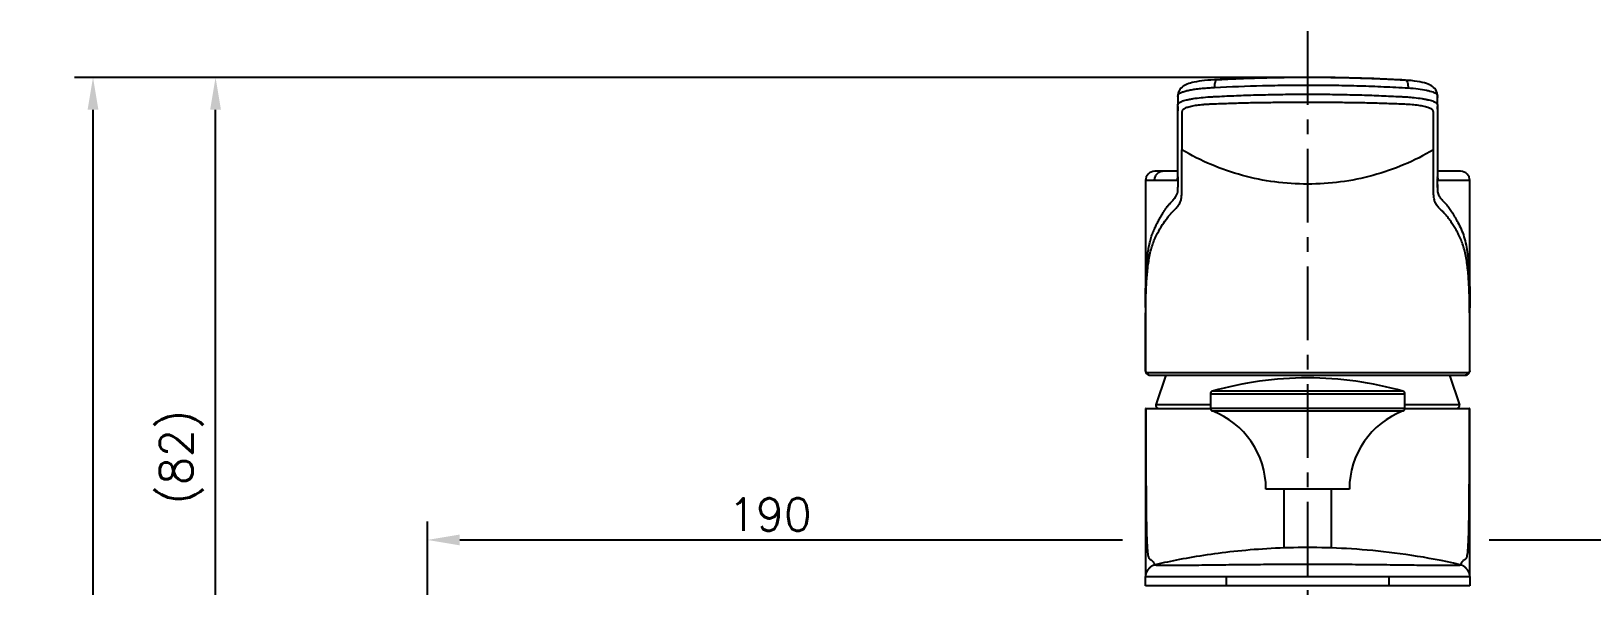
# Model space of a CAD drawing. Header units: millimetres. Extents: x 13335 to 13929, y 3069 to 3489.
# Drawn here: x 13632.7 to 13801.1, y 3196.9 to 3256.8 of the extents above; entities that cross this region are included whole.
import ezdxf

# ---------------------------------------------------------------- set-up
doc = ezdxf.new("R2010")
doc.units = ezdxf.units.MM
doc.header["$LTSCALE"] = 0.25
doc.linetypes.add('CENTER', pattern=[50.8, 31.75, -6.35, 6.35, -6.35])
doc.layers.get('0').update_dxf_attribs({"color": 2})
for name, color, linetype in [('03___PRT_ALL_CURVES', 7, 'Continuous'), ('06_ALL_SURFS', 7, 'Continuous'), ('07_ALL_FEATURES', 7, 'Continuous'), ('CENTER', 1, 'CENTER'), ('DWG', 7, 'Continuous'), ('Make2D 표시선', 7, 'Continuous')]:
    doc.layers.add(name, color=color, linetype=linetype)
doc.styles.add('GHS', font='romans.shx', dxfattribs={"height": 3.5, "bigfont": 'ghs.shx'})
doc.dimstyles.new('HONG', dxfattribs={"dimscale": 0, "dimtxt": 3.5, "dimasz": 3.5, "dimexe": 2, "dimexo": 1, "dimgap": 1, "dimtad": 1, "dimdec": 4, "dimdsep": 46, "dimtxsty": 'GHS', "dimcen": 3, "dimclrd": 2, "dimclre": 2, "dimclrt": 2, "dimadec": 0, "dimazin": 0, "dimtfac": 1, "dimtdec": 4, "dimtmove": 0, "dimatfit": 2, "dimfxl": 0, "dimtvp": 1, "dimtolj": 1, "dimarcsym": 0})

# ---------------------------------------------------------------- blocks, each defined once
blk = doc.blocks.new('A$C5C832255')
at = {"color": 2}
for p, q in [((27, 73.27), (37.5, 73.27)), ((37.5, 73.56), (27.22, 73.56)), ((47.78, 73.56), (37.5, 73.56)), ((37.5, 73.27), (48, 73.27)), ((37.5, 71.71), (27, 71.71)), ((27.2, 71.43), (37.5, 71.43)), ((48, 71.71), (37.5, 71.71)), ((37.5, 71.43), (47.8, 71.43))]:
    blk.add_line(p, q, dxfattribs=at)
at = {"layer": 'Make2D 표시선'}
for p, q in [((27, 73.27), (27, 71.71)), ((47.78, 73.56), (47.78, 73.56)), ((48, 71.71), (48, 73.27)), ((27.19, 71.43), (27.19, 71.43)), ((42, 63), (33, 63)), ((34.95, 56.64), (34.95, 63)), ((40.05, 63), (40.05, 56.64))]:
    blk.add_line(p, q, dxfattribs=at)
for centre, radius, start, end in [((37.5, 37.5), 37.5, 90.0002, 105.9102), ((37.5, 37.5), 37.5, 74.0898, 89.9998), ((27.3, 73.27), 0.3, 105.913, 179.999), ((47.7, 73.27), 0.3, 0.0007, 74.0873), ((27.3, 71.71), 0.3, 180.0009, 249.1291), ((23.98, 63), 9.02, 360, 69.1129), ((51.02, 63), 9.02, 110.8871, 180), ((47.7, 71.71), 0.3, 290.8712, 359.9989)]:
    blk.add_arc(centre, radius, start, end, dxfattribs=at)
blk = doc.blocks.new('*D5')
at = {"layer": 'Defpoints', "color": 0}
for p in [(13652.56, 3251.79), (13770.42, 3251.79), (13670.42, 3169.85)]:
    blk.add_point(p, dxfattribs=at)
at = {"layer": 'DWG', "color": 2, "lineweight": -2}
for p, q in [((13769.42, 3251.79), (13650.56, 3251.79)), ((13652.56, 3173.35), (13652.56, 3248.29)), ((13669.42, 3169.85), (13650.56, 3169.85))]:
    blk.add_line(p, q, dxfattribs=at)
at = {"layer": 'DWG', "color": 2}
for points in [[(13651.98, 3248.29), (13653.15, 3248.29), (13652.56, 3251.79)], [(13651.98, 3173.35), (13653.15, 3173.35), (13652.56, 3169.85)]]:
    blk.add_solid(points, dxfattribs=at)
at = {"layer": 'DWG', "color": 2, "insert": (13648.9, 3210.82), "char_height": 3.5, "attachment_point": 5, "rotation": 90, "style": 'GHS'}
blk.add_mtext('\\A1;(82)', dxfattribs=at)
blk = doc.blocks.new('*D6')
at = {"layer": 'Defpoints', "color": 0}
for p in [(13639.34, 3251.79), (13770.42, 3251.79), (13690.21, 3110.31)]:
    blk.add_point(p, dxfattribs=at)
at = {"layer": 'DWG', "color": 2, "lineweight": -2}
for p, q in [((13769.42, 3251.79), (13637.34, 3251.79)), ((13639.34, 3113.81), (13639.34, 3248.29)), ((13689.21, 3110.31), (13637.34, 3110.31))]:
    blk.add_line(p, q, dxfattribs=at)
at = {"layer": 'DWG', "color": 2}
for points in [[(13638.75, 3248.29), (13639.92, 3248.29), (13639.34, 3251.79)], [(13638.75, 3113.81), (13639.92, 3113.81), (13639.34, 3110.31)]]:
    blk.add_solid(points, dxfattribs=at)
at = {"layer": 'DWG', "color": 2, "insert": (13635.67, 3181.05), "char_height": 3.5, "attachment_point": 5, "rotation": 90, "style": 'GHS'}
blk.add_mtext('\\A1;(141.5)', dxfattribs=at)

msp = doc.modelspace()

# ---------------------------------------------------------------- linework, layer by layer
at = {"layer": '03___PRT_ALL_CURVES'}
msp.add_line((13754.13547, 3219.6526), (13786.70513, 3219.6526), dxfattribs=at)
at = {"layer": '06_ALL_SURFS'}
for p, q in [((13756.41997, 3241.6526), (13753.9203, 3241.6526)), ((13786.922, 3241.6526), (13784.41909, 3241.6526))]:
    msp.add_line(p, q, dxfattribs=at)
msp.add_open_spline([(13780.89265, 3251.47862), (13780.74329, 3251.48898), (13780.4295, 3251.50879), (13779.93311, 3251.53424), (13779.38427, 3251.56086), (13778.7776, 3251.58837), (13778.10832, 3251.6169), (13777.36943, 3251.6459), (13776.5509, 3251.67445), (13775.64134, 3251.7019), (13774.62927, 3251.72699), (13773.49863, 3251.74867), (13772.23067, 3251.76512), (13770.83124, 3251.77341), (13769.36474, 3251.77095), (13767.93926, 3251.7577), (13766.63711, 3251.73603), (13765.48154, 3251.70939), (13764.45224, 3251.6797), (13763.52978, 3251.6483), (13762.70049, 3251.61612), (13761.95339, 3251.58343), (13761.27895, 3251.55164), (13760.85235, 3251.53007), (13760.64968, 3251.51936)], degree=3, knots=[0, 0, 0, 0, 0.022176528, 0.046572388, 0.073624237, 0.103570289, 0.136528041, 0.17285381, 0.213102889, 0.257847314, 0.307645268, 0.363063303, 0.425354181, 0.49547886, 0.570358028, 0.64258001, 0.706637659, 0.76326671, 0.813796211, 0.859167042, 0.89998573, 0.936728668, 0.969937604, 1, 1, 1, 1], dxfattribs=at)
at = {"layer": '07_ALL_FEATURES'}
for p, q in [((13779.43285, 3251.57383), (13778.19981, 3251.62895)), ((13780.96207, 3251.49147), (13780.96254, 3251.49143)), ((13756.42118, 3248.16759), (13756.41933, 3248.74804)), ((13756.41998, 3249.82456), (13756.41994, 3248.8393)), ((13756.42042, 3248.79757), (13756.41994, 3248.8393)), ((13756.42043, 3249.78011), (13756.42018, 3249.81426)), ((13756.42026, 3249.82395), (13756.42783, 3249.88216)), ((13756.42028, 3249.71873), (13756.42043, 3249.78011)), ((13756.4203, 3248.74804), (13756.42042, 3248.79757)), ((13756.42783, 3249.88216), (13756.43945, 3249.91257)), ((13756.54229, 3250.34645), (13756.53996, 3250.34182)), ((13784.39296, 3250.08176), (13784.39414, 3250.07641)), ((13784.41639, 3249.86994), (13784.42174, 3249.82284)), ((13784.42064, 3248.83886), (13784.42016, 3248.79622)), ((13784.42081, 3248.71444), (13784.42016, 3248.37396)), ((13784.42065, 3248.79621), (13784.42033, 3248.71448)), ((13784.42058, 3248.80978), (13784.4206, 3249.82432)), ((13784.42061, 3249.60262), (13784.42066, 3249.59833)), ((13784.42174, 3249.82284), (13784.42178, 3249.81895)), ((13756.41927, 3245.96016), (13756.42118, 3248.16759)), ((13756.4201, 3248.65292), (13756.4202, 3248.16759)), ((13784.42016, 3248.37396), (13784.42105, 3245.86742)), ((13784.4204, 3248.2324), (13784.42039, 3248.21467)), ((13784.42045, 3248.37398), (13784.42053, 3248.66407)), ((13756.41987, 3244.16572), (13756.41927, 3245.72765)), ((13756.42048, 3245.72765), (13756.42049, 3245.96007)), ((13784.42115, 3245.51067), (13784.42103, 3243.94223)), ((13784.42105, 3245.86742), (13784.42115, 3245.51067)), ((13756.41999, 3241.12362), (13756.41987, 3244.16572)), ((13784.42096, 3243.78721), (13784.41946, 3242.08131)), ((13784.42027, 3243.94228), (13784.42037, 3240.81875)), ((13784.41946, 3242.08131), (13784.41936, 3241.84419)), ((13752.9203, 3240.6526), (13752.92021, 3220.19422)), ((13756.31216, 3240.65256), (13752.9203, 3240.6526)), ((13756.42026, 3241.6526), (13753.9203, 3241.6526)), ((13756.41818, 3240.81305), (13756.41417, 3240.77277)), ((13756.4203, 3240.90747), (13756.42012, 3241.40397)), ((13756.42024, 3241.02402), (13756.42186, 3240.03155)), ((13756.42054, 3241.0503), (13756.42124, 3240.93201)), ((13784.41873, 3239.91537), (13784.42134, 3240.45798)), ((13784.41955, 3240.98224), (13784.42003, 3241.0474)), ((13786.9203, 3241.6526), (13784.42034, 3241.6526)), ((13787.9203, 3240.65256), (13784.52843, 3240.65256)), ((13785.54625, 3240.65295), (13785.36893, 3240.65464)), ((13787.66332, 3240.65083), (13787.54102, 3240.65182)), ((13787.82963, 3240.65238), (13787.66332, 3240.65083)), ((13787.9203, 3226.92947), (13787.9203, 3240.6526)), ((13756.42021, 3240.01076), (13756.42021, 3239.93122)), ((13756.42187, 3240.00138), (13756.42186, 3240.03155)), ((13784.42039, 3240.24784), (13784.42037, 3239.91516)), ((13787.91973, 3223.72065), (13787.92029, 3226.92609)), ((13752.92021, 3220.19421), (13752.92815, 3220.1057)), ((13752.92792, 3220.10583), (13752.93327, 3220.04821)), ((13752.92815, 3220.1057), (13752.92815, 3220.1941)), ((13787.91424, 3220.11384), (13787.9101, 3220.06302)), ((13787.91378, 3220.11367), (13787.91375, 3220.15518)), ((13787.91423, 3220.1138), (13787.91751, 3220.15035)), ((13787.91755, 3220.15515), (13787.91932, 3220.7747)), ((13752.93327, 3220.04821), (13752.93454, 3220.042)), ((13753.12531, 3219.95523), (13754.65225, 3219.95806)), ((13753.12531, 3219.95523), (13787.71252, 3219.95399)), ((13753.41897, 3219.65261), (13753.42176, 3219.6526)), ((13753.42176, 3219.6526), (13787.41609, 3219.6526)), ((13755.1203, 3219.6526), (13754.05192, 3216.44747)), ((13754.65225, 3219.95806), (13759.70555, 3219.95707)), ((13785.7203, 3219.6526), (13786.78867, 3216.44747)), ((13787.41913, 3219.65261), (13787.41609, 3219.6526)), ((13787.88393, 3219.96639), (13787.9084, 3220.05628)), ((13787.9101, 3220.06302), (13787.90887, 3220.05626)), ((13759.92056, 3216.44747), (13754.05192, 3216.44747)), ((13786.78867, 3216.44747), (13780.92056, 3216.44747))]:
    msp.add_line(p, q, dxfattribs=at)
for points in [[(13760.35394, 3251.51995), (13759.98682, 3251.49859), (13759.62977, 3251.47244), (13759.29367, 3251.44095), (13758.98202, 3251.40521), (13758.69486, 3251.36589), (13758.43066, 3251.32307), (13758.18962, 3251.27721), (13757.97102, 3251.22867), (13757.77287, 3251.17743), (13757.59394, 3251.12348), (13757.42991, 3251.06552), (13757.27667, 3251.00144), (13757.13232, 3250.92915), (13756.99442, 3250.84538), (13756.86383, 3250.74758), (13756.74217, 3250.63241), (13756.63359, 3250.49858), (13756.54229, 3250.34645)], [(13778.19981, 3251.62895), (13777.55752, 3251.6543), (13776.90474, 3251.67771), (13776.23658, 3251.69926), (13775.55032, 3251.7189), (13774.84576, 3251.73646), (13774.12181, 3251.75177), (13773.37802, 3251.76464), (13772.61366, 3251.77484), (13771.82801, 3251.78214), (13771.02044, 3251.7863), (13770.18993, 3251.78705), (13769.33593, 3251.7841), (13768.45763, 3251.77714), (13767.55481, 3251.76583), (13766.62568, 3251.74978), (13765.66926, 3251.72856), (13764.68461, 3251.70166), (13763.67165, 3251.66852), (13762.62949, 3251.6285), (13761.55655, 3251.58085), (13760.35394, 3251.51995)], [(13780.96254, 3251.49143), (13780.57583, 3251.51547), (13779.43285, 3251.57383)], [(13784.39295, 3250.08178), (13784.33946, 3250.25532), (13784.253, 3250.42851), (13784.14262, 3250.58263), (13784.01658, 3250.71293), (13783.87886, 3250.82233), (13783.73338, 3250.91419), (13783.57874, 3250.99358), (13783.41276, 3251.06391), (13783.23005, 3251.12846), (13783.02441, 3251.18933), (13782.79361, 3251.24665), (13782.53494, 3251.30042), (13782.24788, 3251.3503), (13781.93319, 3251.39579), (13781.59197, 3251.43634), (13781.22673, 3251.47117), (13780.96207, 3251.49147)], [(13756.53996, 3250.34182), (13756.50745, 3250.27044), (13756.481, 3250.19975), (13756.46051, 3250.13176), (13756.44504, 3250.06647), (13756.43397, 3250.00456), (13756.42651, 3249.94541), (13756.42233, 3249.89245), (13756.42056, 3249.84819), (13756.42018, 3249.81426)], [(13784.42178, 3249.81895), (13784.41804, 3249.91416), (13784.40207, 3250.03682), (13784.39414, 3250.07641)], [(13756.31216, 3240.6526), (13756.27937, 3240.65229), (13756.24224, 3240.65259)], [(13784.68991, 3240.65263), (13784.60009, 3240.65186), (13784.52843, 3240.6526)], [(13785.36893, 3240.65464), (13785.05663, 3240.65173), (13784.92253, 3240.65281)], [(13787.9203, 3240.6526), (13787.90982, 3240.65309), (13787.87915, 3240.65236)], [(13787.91932, 3220.7747), (13787.92051, 3223.0606), (13787.92142, 3223.19515), (13787.91973, 3223.72065)], [(13752.92021, 3220.1942), (13752.92067, 3220.16535), (13752.92317, 3220.12304), (13752.92766, 3220.0832), (13752.9335, 3220.04821)], [(13787.9101, 3220.06302), (13787.91162, 3220.07257), (13787.91571, 3220.10846), (13787.91741, 3220.14282), (13787.91755, 3220.15518)], [(13752.93454, 3220.042), (13752.95853, 3219.95926), (13753.01738, 3219.8482), (13753.10108, 3219.75899), (13753.20562, 3219.69543), (13753.32677, 3219.66006), (13753.41897, 3219.65261)], [(13787.41913, 3219.65261), (13787.51035, 3219.65989), (13787.63393, 3219.69584), (13787.74037, 3219.76098), (13787.82508, 3219.85254), (13787.88393, 3219.96639)]]:
    msp.add_lwpolyline(points, dxfattribs=at)
for centre, radius, start, end in [((13783.44014, 3249.86914), 0.97625, 0.0470881, 12.2578364), ((13785.42298, 3249.72804), 1.00402, 177.0586304, 179.4016869), ((13753.9203, 3240.6526), 1, 90, 180), ((13757.32002, 3240.65177), 1.00786, 170.7332267, 179.9532587), ((13757.31787, 3240.65245), 1.00562, 162.8821631, 170.7514319), ((13757.29967, 3240.6577), 0.98669, 161.4063234, 162.8624811), ((13757.29645, 3240.65842), 0.9834, 154.333658, 161.3861289), ((13757.31905, 3240.64779), 1.00838, 153.1674921, 154.3455391), ((14081.08902, 3241.09852), 324.66878, 180.0337152, 180.1650321), ((13754.58106, 3240.91156), 1.84004, 358.5476775, 358.8766006), ((13753.01038, 3240.93092), 3.41085, 359.4035137, 0.0099282), ((13792.13457, 3240.92753), 7.71521, 179.5936675, 179.9399884), ((13788.01721, 3240.93154), 3.59785, 179.9988095, 180.4739717), ((13743.43299, 3240.51925), 40.9884, 359.5102212, 359.9143469), ((13783.5399, 3240.65677), 0.98794, 17.9136214, 26.9664901), ((13669.61985, 3240.43663), 114.8015, 0.0106542, 0.2251507), ((13783.5219, 3240.6522), 1.00648, 8.9346593, 17.8456538), ((13783.52682, 3240.65226), 1.00161, 0.019138, 8.9751714), ((13786.9203, 3240.6526), 1, 0, 90), ((13743.70149, 3239.95204), 12.72032, 359.0187323, 359.9086121), ((13794.21408, 3239.92618), 9.79536, 180.0632503, 181.0877582), ((13786.44732, 3239.9975), 2.09078, 211.6486505, 214.3609041), ((13787.62138, 3220.1683), 0.29746, 345.8426839, 349.4174881), ((13787.58318, 3220.156), 0.33437, 359.03162, 359.8553405), ((13753.12329, 3220.29716), 0.34193, 267.1499587, 270.3382347), ((13754.33652, 3216.3526), 0.3, 161.5650512, 270), ((13786.50407, 3216.3526), 0.3, 270, 18.4349488)]:
    msp.add_arc(centre, radius, start, end, dxfattribs=at)
for points, knots in [([(13756.51223, 3250.00359), (13756.56907, 3250.05512), (13756.72951, 3250.14925), (13757.02789, 3250.26261), (13757.42012, 3250.36924), (13757.89862, 3250.46591), (13758.45595, 3250.54971), (13759.08178, 3250.61839), (13759.72421, 3250.6679), (13760.15662, 3250.68971), (13760.35983, 3250.70051)], [0, 0, 0, 0, 0.058316723, 0.13930425, 0.242606707, 0.366786432, 0.510276453, 0.670880345, 0.845300281, 1, 1, 1, 1]), ([(13760.59742, 3251.53284), (13760.58072, 3251.53196), (13760.54259, 3251.51672), (13760.49712, 3251.46388), (13760.45586, 3251.38441), (13760.42102, 3251.27812), (13760.39325, 3251.15006), (13760.36647, 3250.95551), (13760.35984, 3250.80339), (13760.35983, 3250.70052)], [0, 0, 0, 0, 0.055357394, 0.128367183, 0.22632192, 0.35050373, 0.49732528, 0.659562629, 1, 1, 1, 1]), ([(13760.35983, 3250.70052), (13762.08751, 3250.79232), (13764.69517, 3250.89115), (13768.18313, 3250.9541), (13770.81734, 3250.96642), (13773.44399, 3250.94373), (13775.62438, 3250.89578), (13777.35987, 3250.83976), (13778.65254, 3250.78972), (13779.95295, 3250.72752), (13780.82269, 3250.68636), (13781.26347, 3250.6552)], [0, 0, 0, 0, 0.248178471, 0.374262268, 0.500408484, 0.626037794, 0.75104989, 0.813242346, 0.875116427, 0.93661379, 1, 1, 1, 1]), ([(13780.96254, 3251.49143), (13780.98345, 3251.48992), (13781.02924, 3251.47481), (13781.08822, 3251.42119), (13781.1412, 3251.34009), (13781.20453, 3251.18708), (13781.25214, 3250.95464), (13781.26346, 3250.75787), (13781.26347, 3250.65536)], [0, 0, 0, 0, 0.066781179, 0.14781799, 0.249430317, 0.373371299, 0.673358646, 1, 1, 1, 1]), ([(13781.26347, 3250.65536), (13781.62641, 3250.63008), (13782.29237, 3250.56807), (13783.07746, 3250.44592), (13783.59827, 3250.32362), (13783.8997, 3250.23089), (13784.13526, 3250.13384), (13784.26528, 3250.05685), (13784.31482, 3250.01529)], [0, 0, 0, 0, 0.347105338, 0.637849493, 0.757077851, 0.857282288, 0.93830361, 1, 1, 1, 1]), ([(13756.42054, 3248.83929), (13756.42229, 3248.87101), (13756.43665, 3248.94386), (13756.52499, 3249.03782), (13756.65982, 3249.12499), (13756.84605, 3249.21051), (13757.0817, 3249.29228), (13757.36592, 3249.36956), (13757.69596, 3249.44139), (13758.21575, 3249.53298), (13758.95072, 3249.62531), (13759.73329, 3249.68315), (13760.39986, 3249.71751), (13761.08552, 3249.75319), (13761.94801, 3249.79381), (13762.98917, 3249.83659), (13764.39104, 3249.88608), (13766.15618, 3249.93381), (13768.28485, 3249.96835), (13770.42151, 3249.97996), (13772.55816, 3249.96832), (13774.68682, 3249.93374), (13776.45194, 3249.88599), (13777.8538, 3249.83647), (13778.89493, 3249.79368), (13779.75739, 3249.753), (13780.44305, 3249.71738), (13780.95093, 3249.69099), (13781.44612, 3249.65887), (13782.05733, 3249.60402), (13782.62661, 3249.53276), (13783.14592, 3249.44101), (13783.47566, 3249.36913), (13783.75977, 3249.29184), (13783.99544, 3249.21011), (13784.18169, 3249.12465), (13784.31639, 3249.0375), (13784.40434, 3248.94336), (13784.41822, 3248.87055), (13784.41983, 3248.83886)], [0, 0, 0, 0, 0.003351531, 0.00753067, 0.013138394, 0.020299858, 0.029065646, 0.039437298, 0.051350215, 0.064687741, 0.095104816, 0.129444369, 0.147446467, 0.165518261, 0.201875066, 0.238533651, 0.275446105, 0.349855326, 0.424808589, 0.50003363, 0.575258405, 0.650211093, 0.72461976, 0.761531931, 0.798189756, 0.834544811, 0.852616206, 0.870620708, 0.888194852, 0.904960802, 0.935356841, 0.948679674, 0.960581105, 0.970949417, 0.979718471, 0.986881772, 0.992483388, 0.996652498, 1, 1, 1, 1]), ([(13756.53996, 3250.34182), (13756.52269, 3250.30718), (13756.4648, 3250.17107), (13756.43945, 3250.0216), (13756.43945, 3249.9126)], [0, 0, 0, 0, 0.262040563, 1, 1, 1, 1]), ([(13756.43945, 3249.9126), (13756.44335, 3249.92043), (13756.46292, 3249.95423), (13756.48983, 3249.98329), (13756.51223, 3250.00359)], [0, 0, 0, 0, 0.224288844, 1, 1, 1, 1]), ([(13783.99351, 3243.96616), (13783.99304, 3244.17267), (13783.99241, 3244.58554), (13783.99267, 3245.20464), (13783.99303, 3245.82336), (13783.99264, 3246.33877), (13783.99136, 3246.75097), (13783.98988, 3247.06006), (13783.98789, 3247.31779), (13783.98661, 3247.52431), (13783.98641, 3247.67883), (13783.98408, 3247.83345), (13783.98296, 3247.98993), (13783.99266, 3248.13151), (13783.93695, 3248.24722), (13783.85302, 3248.33317), (13783.72847, 3248.41212), (13783.56571, 3248.48678), (13783.36562, 3248.55689), (13783.0323, 3248.64946), (13782.53542, 3248.74623), (13781.85485, 3248.83583), (13781.08419, 3248.88284), (13780.25865, 3248.91498), (13779.4091, 3248.94422), (13778.26207, 3248.98666), (13776.81633, 3249.02514), (13775.06859, 3249.05517), (13773.60273, 3249.06991), (13772.42484, 3249.07444), (13771.68662, 3249.07271), (13771.16937, 3249.06991), (13770.87359, 3249.06783), (13770.65173, 3249.0645), (13770.42982, 3249.06189), (13770.20791, 3249.06419), (13769.98604, 3249.06763), (13769.69026, 3249.06982), (13769.32067, 3249.07179), (13768.72982, 3249.07404), (13767.99222, 3249.0733), (13767.1086, 3249.06809), (13765.93561, 3249.05662), (13764.47824, 3249.03363), (13763.02842, 3249.00081), (13761.87807, 3248.96079), (13761.02337, 3248.92992), (13760.31645, 3248.90526), (13759.76073, 3248.88074), (13759.36033, 3248.85897), (13758.97896, 3248.82877), (13758.52057, 3248.77577), (13758.01875, 3248.69609), (13757.51419, 3248.57542), (13757.17915, 3248.45285), (13756.99223, 3248.3367), (13756.90634, 3248.25092), (13756.86115, 3248.16041), (13756.85424, 3248.09974), (13756.85368, 3248.07149)], [0, 0, 0, 0, 0.019523088, 0.0390316, 0.058527929, 0.078015373, 0.087756818, 0.097496387, 0.10723597, 0.112123087, 0.117018631, 0.121850129, 0.12671679, 0.131908776, 0.13490261, 0.13854721, 0.143134038, 0.148765232, 0.155448868, 0.163155181, 0.181452018, 0.20324607, 0.228008704, 0.25440654, 0.281354754, 0.308369077, 0.362917136, 0.418075109, 0.473618918, 0.501500082, 0.529430071, 0.543408152, 0.550399659, 0.557392484, 0.564385439, 0.571378353, 0.57837125, 0.585362879, 0.599341271, 0.61331162, 0.641220605, 0.669071672, 0.69684723, 0.752116921, 0.806863923, 0.83393941, 0.86093322, 0.887717714, 0.900809321, 0.913519659, 0.925625866, 0.936967921, 0.957140345, 0.973608089, 0.985999529, 0.99063124, 0.994312875, 0.997328259, 1, 1, 1, 1]), ([(13784.31482, 3250.01529), (13784.32225, 3250.00905), (13784.34871, 3249.98561), (13784.37254, 3249.95891), (13784.3867, 3249.9375)], [0, 0, 0, 0, 0.274275337, 1, 1, 1, 1]), ([(13784.3867, 3249.9375), (13784.39032, 3249.93202), (13784.40314, 3249.91098), (13784.4125, 3249.88769), (13784.41639, 3249.87003)], [0, 0, 0, 0, 0.266257324, 1, 1, 1, 1]), ([(13756.85368, 3248.07149), (13756.85324, 3248.04908), (13756.85542, 3248.00494), (13756.85742, 3247.91848), (13756.85622, 3247.81201), (13756.85445, 3247.68441), (13756.85407, 3247.51349), (13756.8526, 3247.29958), (13756.85007, 3246.95779), (13756.84834, 3246.53082), (13756.84733, 3245.84738), (13756.84828, 3244.99248), (13756.84787, 3244.30839), (13756.84707, 3243.96614)], [0, 0, 0, 0, 0.016378133, 0.032259754, 0.063205891, 0.094164451, 0.125516995, 0.188103838, 0.250484019, 0.375282416, 0.500109495, 0.749903637, 1, 1, 1, 1]), ([(13752.92815, 3220.1941), (13752.92817, 3221.44921), (13752.9279, 3223.32688), (13752.93147, 3225.81131), (13752.94932, 3227.6207), (13753.00327, 3229.35247), (13753.12003, 3230.97843), (13753.30013, 3232.25146), (13753.50772, 3233.19016), (13753.69853, 3233.83135), (13753.93815, 3234.41881), (13754.28452, 3235.11033), (13754.7287, 3235.85383), (13755.17618, 3236.51144), (13755.51832, 3236.93798), (13755.74906, 3237.18987), (13755.96151, 3237.39975), (13756.15211, 3237.58375), (13756.31769, 3237.76178), (13756.49715, 3237.99685), (13756.67466, 3238.29028), (13756.77971, 3238.60091), (13756.81489, 3238.84304), (13756.82365, 3239.01966), (13756.82835, 3239.194), (13756.83463, 3239.42257), (13756.84137, 3239.7036), (13756.84544, 3240.14416), (13756.8415, 3240.68858), (13756.83836, 3241.34076), (13756.83979, 3241.99486), (13756.84328, 3242.65105), (13756.84748, 3243.3083), (13756.84775, 3243.74668), (13756.84715, 3243.9661)], [0, 0, 0, 0, 0.151885042, 0.227222898, 0.300647562, 0.370849564, 0.436860201, 0.497838574, 0.526219202, 0.553140837, 0.578685435, 0.602885326, 0.646675609, 0.683393687, 0.699038878, 0.712804084, 0.724704573, 0.735172945, 0.744865175, 0.754088129, 0.770932778, 0.78613546, 0.793375968, 0.800486177, 0.807521757, 0.81448389, 0.828155138, 0.841539809, 0.867796922, 0.894038001, 0.920462904, 0.946951337, 0.973446783, 1, 1, 1, 1]), ([(13783.99386, 3243.96515), (13781.95823, 3242.76528), (13777.53766, 3240.90138), (13770.4203, 3239.95412), (13763.30295, 3240.90139), (13758.88238, 3242.76529), (13756.84675, 3243.96515)], [0, 0, 0, 0, 0.249727847, 0.500000346, 0.75027263, 1, 1, 1, 1]), ([(13787.91375, 3220.15518), (13787.91283, 3221.41192), (13787.91437, 3223.29198), (13787.91013, 3225.77984), (13787.89355, 3227.59305), (13787.84237, 3229.32932), (13787.7457, 3230.71359), (13787.61808, 3231.75721), (13787.49724, 3232.48631), (13787.34384, 3233.17361), (13787.15142, 3233.81472), (13786.92203, 3234.40745), (13786.65726, 3234.94782), (13786.3753, 3235.43744), (13786.09963, 3235.8832), (13785.83733, 3236.285), (13785.58429, 3236.63804), (13785.33998, 3236.94026), (13785.11053, 3237.1951), (13784.89765, 3237.40678), (13784.70491, 3237.58875), (13784.53547, 3237.76129), (13784.35189, 3237.9924), (13784.17885, 3238.28975), (13784.05935, 3238.65784), (13784.01523, 3239.01588), (13784.01249, 3239.36237), (13784.00785, 3239.70134), (13783.99919, 3240.1417), (13784.00622, 3240.68638), (13784.00593, 3241.33862), (13784.00377, 3241.99346), (13784.00108, 3242.65), (13783.99509, 3243.30739), (13783.99212, 3243.74579), (13783.99386, 3243.96515)], [0, 0, 0, 0, 0.151844105, 0.227156263, 0.300593895, 0.370925323, 0.437010431, 0.468157111, 0.497929275, 0.52627135, 0.553183597, 0.578728924, 0.602972539, 0.625810192, 0.646969877, 0.666294305, 0.683776031, 0.699424788, 0.71322517, 0.725186905, 0.735683444, 0.745258577, 0.754371869, 0.771293706, 0.786509338, 0.80079721, 0.81469984, 0.82836084, 0.841760602, 0.86791232, 0.89416905, 0.920568091, 0.947032087, 0.973495951, 1, 1, 1, 1]), ([(13754.80256, 3241.65256), (13754.68448, 3241.65152), (13754.43467, 3241.59901), (13754.11609, 3241.3726), (13753.9095, 3241.03497), (13753.86376, 3240.77647), (13753.86377, 3240.65253)], [0, 0, 0, 0, 0.234341009, 0.49148101, 0.754029228, 1, 1, 1, 1]), ([(13756.41417, 3240.77277), (13756.41175, 3240.755), (13756.40578, 3240.72348), (13756.38688, 3240.68222), (13756.3534, 3240.65641), (13756.32621, 3240.65301), (13756.31216, 3240.65301)], [0, 0, 0, 0, 0.307185154, 0.548063583, 0.759411255, 1, 1, 1, 1]), ([(13784.4433, 3240.70642), (13784.44023, 3240.7133), (13784.4282, 3240.74771), (13784.42442, 3240.7843), (13784.42242, 3240.81301)], [0, 0, 0, 0, 0.207552093, 1, 1, 1, 1]), ([(13784.52843, 3240.65301), (13784.51032, 3240.65301), (13784.47274, 3240.65979), (13784.45031, 3240.69072), (13784.4433, 3240.70642)], [0, 0, 0, 0, 0.513003724, 1, 1, 1, 1]), ([(13752.92119, 3226.95846), (13752.92147, 3227.47735), (13752.92455, 3228.49488), (13752.95055, 3229.98516), (13753.01667, 3231.39777), (13753.12323, 3232.5176), (13753.25228, 3233.3594), (13753.37054, 3233.94856), (13753.51726, 3234.50531), (13753.696, 3235.02701), (13753.90155, 3235.51325), (13754.12643, 3235.96296), (13754.35225, 3236.37996), (13754.56762, 3236.76626), (13754.77613, 3237.11753), (13754.97817, 3237.43228), (13755.17048, 3237.71078), (13755.3501, 3237.95194), (13755.52003, 3238.15227), (13755.68204, 3238.3145), (13755.82781, 3238.45886), (13755.99475, 3238.64054), (13756.16763, 3238.86951), (13756.31725, 3239.15554), (13756.40849, 3239.44439), (13756.41822, 3239.63926), (13756.41994, 3239.73419)], [0, 0, 0, 0, 0.114036442, 0.223625469, 0.327545431, 0.424773665, 0.470661327, 0.514661401, 0.556777753, 0.59710025, 0.635753748, 0.672702939, 0.707557205, 0.739971054, 0.76989924, 0.797316399, 0.822152907, 0.844268031, 0.863380096, 0.879820963, 0.894634441, 0.908465242, 0.934030517, 0.957420616, 0.979133372, 1, 1, 1, 1]), ([(13784.42049, 3239.74023), (13784.42188, 3239.66995), (13784.42651, 3239.52806), (13784.47117, 3239.31518), (13784.55275, 3239.10427), (13784.62581, 3238.96807), (13784.66747, 3238.90045)], [0, 0, 0, 0, 0.237666274, 0.478804244, 0.731429167, 1, 1, 1, 1]), ([(13784.72138, 3238.81745), (13784.77446, 3238.73978), (13784.89698, 3238.5844), (13785.11891, 3238.35782), (13785.38496, 3238.09416), (13785.66282, 3237.73273), (13785.97012, 3237.27898), (13786.23538, 3236.83817), (13786.45806, 3236.44139), (13786.70361, 3235.99486), (13787.01365, 3235.38921), (13787.31149, 3234.57721), (13787.53563, 3233.67876), (13787.6949, 3232.70199), (13787.84064, 3231.26768), (13787.89731, 3229.7525), (13787.91668, 3228.17332), (13787.92021, 3227.35393), (13787.92029, 3226.93833)], [0, 0, 0, 0, 0.022239716, 0.046626798, 0.074959287, 0.110693074, 0.154135144, 0.204509878, 0.232242356, 0.261694264, 0.324991776, 0.392870776, 0.465626921, 0.543582411, 0.626629695, 0.806303187, 0.901751824, 1, 1, 1, 1]), ([(13752.92793, 3220.10582), (13752.92999, 3220.09595), (13752.93917, 3220.06064), (13752.95724, 3220.02701), (13752.97555, 3220.00789)], [0, 0, 0, 0, 0.275765327, 1, 1, 1, 1]), ([(13787.71252, 3219.95399), (13787.75739, 3219.95388), (13787.82778, 3219.96684), (13787.88871, 3220.03311), (13787.9043, 3220.07377), (13787.90981, 3220.09554)], [0, 0, 0, 0, 0.512471378, 0.743477027, 1, 1, 1, 1]), ([(13753.02846, 3219.97194), (13753.03417, 3219.96955), (13753.05924, 3219.96057), (13753.08592, 3219.95667), (13753.10629, 3219.95565)], [0, 0, 0, 0, 0.233071787, 1, 1, 1, 1]), ([(13753.12531, 3219.95523), (13753.12497, 3219.91625), (13753.13964, 3219.83743), (13753.20456, 3219.73718), (13753.30244, 3219.66938), (13753.38041, 3219.65299), (13753.41897, 3219.65261)], [0, 0, 0, 0, 0.251345994, 0.501915801, 0.751341254, 1, 1, 1, 1]), ([(13787.71252, 3219.95399), (13787.71269, 3219.91513), (13787.6978, 3219.83662), (13787.63288, 3219.73685), (13787.53526, 3219.66938), (13787.45757, 3219.65302), (13787.41913, 3219.65261)], [0, 0, 0, 0, 0.251360642, 0.501933939, 0.751351591, 1, 1, 1, 1])]:
    msp.add_open_spline(points, degree=3, knots=knots, dxfattribs=at)
msp.add_open_spline([(13752.97555, 3220.00789), (13752.99029, 3219.99248), (13753.00879, 3219.98018), (13753.02846, 3219.97194)], degree=3, dxfattribs=at)
at = {"layer": 'CENTER'}
msp.add_line((13770.4203, 3256.77197), (13770.4203, 3143.3498), dxfattribs=at)
at = {"layer": 'DWG'}
for p, q in [((13752.92042, 3216.0526), (13752.92457, 3208.17117)), ((13752.94914, 3216.0526), (13752.92042, 3216.0526)), ((13752.94914, 3216.0526), (13759.92056, 3216.0526)), ((13780.92056, 3216.0526), (13787.89145, 3216.0526)), ((13787.92024, 3216.0526), (13787.89145, 3216.0526)), ((13787.91615, 3208.18696), (13787.92025, 3216.0526)), ((13752.92088, 3206.65038), (13752.92033, 3198.09471)), ((13752.92457, 3208.17117), (13752.92088, 3206.65038)), ((13787.91998, 3206.37955), (13787.91615, 3208.18696)), ((13787.91793, 3205.16246), (13787.91998, 3206.37955)), ((13787.9203, 3198.05709), (13787.91793, 3205.16246)), ((13752.9217, 3204.66812), (13752.92146, 3204.59396)), ((13787.92122, 3201.75551), (13787.92177, 3202.83587)), ((13753.88629, 3199.17556), (13753.88563, 3199.17548)), ((13786.95059, 3199.17641), (13786.97746, 3199.26553)), ((13786.95061, 3199.17651), (13786.95232, 3199.18296)), ((13786.9558, 3199.17526), (13786.95555, 3199.17529)), ((13786.97746, 3199.26553), (13787.01262, 3199.35248)), ((13752.92057, 3196.93117), (13752.92057, 3197.93117)), ((13752.92307, 3197.93117), (13787.91752, 3197.93117)), ((13787.91752, 3196.93116), (13752.92307, 3196.93116)), ((13761.67064, 3196.93116), (13761.67065, 3197.93116)), ((13779.16994, 3197.93116), (13779.16995, 3196.93116)), ((13787.92002, 3197.93117), (13787.92002, 3196.93116))]:
    msp.add_line(p, q, dxfattribs=at)
at = {"layer": 'DWG', "color": 2}
for p, q in [((13675.4203, 3189.34979), (13675.4203, 3203.87331)), ((13678.9203, 3201.87331), (13750.4335, 3201.87331)), ((13790.00622, 3201.87331), (13861.9203, 3201.87331))]:
    msp.add_line(p, q, dxfattribs=at)
at = {"layer": 'DWG'}
for points in [[(13786.9558, 3199.17526), (13786.85696, 3199.19909), (13786.17515, 3199.35795), (13785.50445, 3199.50513), (13784.84303, 3199.64203), (13784.18971, 3199.76973), (13783.54394, 3199.88907), (13782.90485, 3200.00078), (13782.27241, 3200.10529), (13781.64619, 3200.20303), (13781.02624, 3200.29431), (13780.4122, 3200.37946), (13779.80438, 3200.45866), (13779.20275, 3200.53216), (13778.60753, 3200.60011), (13778.01857, 3200.6627), (13777.4359, 3200.72008), (13776.85945, 3200.77241), (13776.28921, 3200.81982), (13775.72518, 3200.86244), (13775.16711, 3200.90041), (13774.61474, 3200.93384), (13774.06803, 3200.96287), (13773.52651, 3200.98761), (13772.99039, 3201.00819), (13772.4598, 3201.02471), (13771.93459, 3201.03731), (13771.4147, 3201.0461), (13770.90004, 3201.0512), (13770.39054, 3201.05274), (13769.88608, 3201.05083), (13769.38659, 3201.04556), (13768.89195, 3201.03702), (13768.4021, 3201.0253), (13767.91692, 3201.01048), (13767.43629, 3200.99265), (13766.96026, 3200.9719), (13766.48889, 3200.94831), (13766.02209, 3200.92199), (13765.55993, 3200.89302), (13765.10225, 3200.8615), (13764.64896, 3200.8275), (13764.20011, 3200.79113), (13763.75567, 3200.75248), (13763.31573, 3200.71162), (13762.88035, 3200.66866), (13762.44956, 3200.62366), (13762.02338, 3200.57672), (13761.60182, 3200.52791), (13761.18488, 3200.47729), (13760.77261, 3200.42494), (13760.36509, 3200.37094), (13759.96238, 3200.31534), (13759.5644, 3200.25818), (13759.17154, 3200.19959), (13758.78398, 3200.13964), (13758.40221, 3200.07847), (13758.02661, 3200.01619), (13757.6576, 3199.95296), (13757.29557, 3199.88892), (13756.94094, 3199.8242), (13756.59415, 3199.75898), (13756.25528, 3199.69333), (13755.92456, 3199.62737), (13755.60187, 3199.56114), (13755.28705, 3199.49471), (13754.98035, 3199.4282), (13754.68205, 3199.36175), (13754.3918, 3199.29539), (13754.10968, 3199.22922), (13753.88563, 3199.17548)], [(13753.88681, 3199.17471), (13753.88186, 3199.17349), (13753.8751, 3199.17175), (13753.86858, 3199.17001), (13753.86223, 3199.16823), (13753.85597, 3199.16642), (13753.84977, 3199.16455), (13753.84363, 3199.16265), (13753.83735, 3199.16064), (13753.8307, 3199.15845), (13753.82376, 3199.15609), (13753.81651, 3199.15354), (13753.80896, 3199.15081), (13753.80107, 3199.14788), (13753.79289, 3199.14473), (13753.78442, 3199.14138), (13753.77569, 3199.13783), (13753.76676, 3199.13409), (13753.75762, 3199.13015), (13753.74829, 3199.12602), (13753.73876, 3199.12168), (13753.72906, 3199.11715), (13753.7192, 3199.11242), (13753.70919, 3199.10749), (13753.69908, 3199.10239), (13753.68892, 3199.09714), (13753.67873, 3199.09174), (13753.66853, 3199.08621), (13753.65835, 3199.08057), (13753.64821, 3199.07482), (13753.63813, 3199.06898), (13753.62812, 3199.06306), (13753.61816, 3199.05706), (13753.60828, 3199.05097), (13753.59845, 3199.04481), (13753.58868, 3199.03856), (13753.57895, 3199.03222), (13753.56927, 3199.0258), (13753.55962, 3199.01928), (13753.54999, 3199.01266), (13753.54038, 3199.00594), (13753.53079, 3198.99912), (13753.52119, 3198.99217), (13753.51159, 3198.98511), (13753.50198, 3198.97793), (13753.49238, 3198.97063), (13753.48279, 3198.96322), (13753.47321, 3198.9557), (13753.46364, 3198.94806), (13753.45409, 3198.94032), (13753.44455, 3198.93246), (13753.43503, 3198.9245), (13753.42553, 3198.91643), (13753.41606, 3198.90825), (13753.40661, 3198.89996), (13753.39718, 3198.89157), (13753.38778, 3198.88307), (13753.37841, 3198.87446), (13753.36907, 3198.86574), (13753.35976, 3198.85692), (13753.35048, 3198.84799), (13753.34124, 3198.83895), (13753.33203, 3198.8298), (13753.32285, 3198.82055), (13753.31372, 3198.81118), (13753.30462, 3198.8017), (13753.29556, 3198.79212), (13753.28654, 3198.78242), (13753.27757, 3198.77261), (13753.26863, 3198.76269), (13753.25975, 3198.75266), (13753.25091, 3198.74251), (13753.24212, 3198.73224), (13753.23337, 3198.72186), (13753.22468, 3198.71137), (13753.21605, 3198.70075), (13753.20746, 3198.69002), (13753.19894, 3198.67917), (13753.19047, 3198.66819), (13753.18206, 3198.65709), (13753.17371, 3198.64587), (13753.16543, 3198.63453), (13753.15721, 3198.62305), (13753.14906, 3198.61145), (13753.14098, 3198.59972), (13753.13297, 3198.58786), (13753.12504, 3198.57587), (13753.11718, 3198.56374), (13753.10941, 3198.55147), (13753.10172, 3198.53907), (13753.09411, 3198.52652), (13753.0866, 3198.51384), (13753.07917, 3198.50101), (13753.07184, 3198.48803), (13753.06461, 3198.47491), (13753.05749, 3198.46164), (13753.05047, 3198.44823), (13753.04357, 3198.43467), (13753.0368, 3198.42098), (13753.03015, 3198.40715), (13753.02364, 3198.39319), (13753.01727, 3198.3791), (13753.01104, 3198.36487), (13753.00496, 3198.35052), (13752.99904, 3198.33604), (13752.99328, 3198.32143), (13752.98769, 3198.30671), (13752.98227, 3198.29186), (13752.97702, 3198.2769), (13752.97196, 3198.26183), (13752.96709, 3198.24664), (13752.96242, 3198.23135), (13752.95794, 3198.21595), (13752.95367, 3198.20045), (13752.94961, 3198.18485), (13752.94576, 3198.16915), (13752.94214, 3198.15336), (13752.93874, 3198.13748), (13752.93557, 3198.12151), (13752.93264, 3198.10546), (13752.92995, 3198.08932), (13752.92751, 3198.07311), (13752.92531, 3198.05683), (13752.92337, 3198.04047), (13752.92169, 3198.02405), (13752.92028, 3198.00757), (13752.91913, 3197.99102), (13752.91826, 3197.97442), (13752.91766, 3197.95777), (13752.91735, 3197.94107), (13752.9173, 3197.93117)], [(13786.95232, 3199.18296), (13786.95749, 3199.20188), (13786.9605, 3199.21148), (13786.96332, 3199.22125), (13786.96516, 3199.23148), (13786.96756, 3199.24167), (13786.97149, 3199.25138), (13786.97746, 3199.26553)], [(13787.92328, 3197.93106), (13787.92304, 3197.95278), (13787.92232, 3197.97441), (13787.92113, 3197.99595), (13787.91949, 3198.01739), (13787.9174, 3198.03871), (13787.91487, 3198.05991), (13787.91192, 3198.08097), (13787.90855, 3198.1019), (13787.90478, 3198.12268), (13787.90062, 3198.14331), (13787.89608, 3198.16377), (13787.89117, 3198.18407), (13787.8859, 3198.20418), (13787.88029, 3198.22412), (13787.87436, 3198.24386), (13787.8681, 3198.2634), (13787.86154, 3198.28273), (13787.85469, 3198.30186), (13787.84756, 3198.32077), (13787.84017, 3198.33946), (13787.83252, 3198.35792), (13787.82463, 3198.37615), (13787.81651, 3198.39414), (13787.80819, 3198.41189), (13787.79966, 3198.42939), (13787.79094, 3198.44665), (13787.78204, 3198.46364), (13787.77298, 3198.4804), (13787.76377, 3198.4969), (13787.7544, 3198.51316), (13787.74489, 3198.52918), (13787.73525, 3198.54496), (13787.72549, 3198.56049), (13787.71561, 3198.57579), (13787.70563, 3198.59085), (13787.69555, 3198.60568), (13787.68538, 3198.62027), (13787.67512, 3198.63462), (13787.66479, 3198.64874), (13787.65438, 3198.66263), (13787.64392, 3198.67628), (13787.6334, 3198.68971), (13787.62283, 3198.70291), (13787.61222, 3198.71588), (13787.60157, 3198.72862), (13787.5909, 3198.74114), (13787.5802, 3198.75343), (13787.56948, 3198.7655), (13787.55875, 3198.77735), (13787.54801, 3198.78897), (13787.53727, 3198.80039), (13787.52651, 3198.8116), (13787.51575, 3198.8226), (13787.50499, 3198.83342), (13787.49421, 3198.84404), (13787.48343, 3198.85448), (13787.47264, 3198.86473), (13787.46185, 3198.87481), (13787.45105, 3198.88472), (13787.44024, 3198.89445), (13787.42943, 3198.90402), (13787.41861, 3198.91343), (13787.40778, 3198.92268), (13787.39694, 3198.93177), (13787.3861, 3198.9407), (13787.37525, 3198.94948), (13787.36439, 3198.95811), (13787.35353, 3198.96659), (13787.34265, 3198.97492), (13787.33178, 3198.9831), (13787.32092, 3198.99112), (13787.31008, 3198.99897), (13787.2993, 3199.00663), (13787.28855, 3199.01413), (13787.27782, 3199.02147), (13787.2671, 3199.02866), (13787.25637, 3199.03572), (13787.24562, 3199.04264), (13787.23485, 3199.04944), (13787.22403, 3199.05613), (13787.21316, 3199.0627), (13787.20222, 3199.06916), (13787.19121, 3199.07553), (13787.18012, 3199.08179), (13787.16894, 3199.08795), (13787.15766, 3199.09402), (13787.14627, 3199.09998), (13787.1348, 3199.10582), (13787.12325, 3199.11154), (13787.11169, 3199.11709), (13787.10014, 3199.12247), (13787.08869, 3199.12764), (13787.07737, 3199.13259), (13787.06632, 3199.13725), (13787.05571, 3199.14157), (13787.0456, 3199.14555), (13787.0361, 3199.14915), (13787.02727, 3199.15239), (13787.01918, 3199.15526), (13787.0118, 3199.15779), (13787.0052, 3199.15999), (13786.99924, 3199.16192), (13786.99386, 3199.16361), (13786.98884, 3199.16514), (13786.98402, 3199.16658), (13786.97916, 3199.16799), (13786.97392, 3199.16947), (13786.96839, 3199.17098), (13786.96256, 3199.17251), (13786.95636, 3199.17408)]]:
    msp.add_lwpolyline(points, dxfattribs=at)
for points, knots in [([(13752.94915, 3216.0526), (13752.94921, 3215.42654), (13752.95018, 3214.17442), (13752.95415, 3212.29625), (13752.96128, 3210.41817), (13752.96976, 3208.54872), (13752.97846, 3206.72176), (13752.99461, 3204.99406), (13753.01334, 3203.64903), (13753.03447, 3202.67555), (13753.05299, 3202.04159), (13753.07585, 3201.48158), (13753.10384, 3201.00013), (13753.13811, 3200.59939), (13753.18018, 3200.28108), (13753.22452, 3200.06729), (13753.27277, 3199.94108), (13753.31053, 3199.87561), (13753.35526, 3199.83044), (13753.41357, 3199.79445), (13753.4781, 3199.76269), (13753.54201, 3199.71806), (13753.61382, 3199.65387), (13753.69441, 3199.56883), (13753.76997, 3199.46357), (13753.80942, 3199.39285), (13753.82459, 3199.36003)], [0, 0, 0, 0, 0.110841517, 0.221683012, 0.332524416, 0.443351648, 0.552665427, 0.655984114, 0.749248309, 0.790818725, 0.828374549, 0.861535357, 0.890043374, 0.913758823, 0.932710606, 0.946909811, 0.95225086, 0.956580187, 0.960189987, 0.963370457, 0.968665903, 0.972914445, 0.977117887, 0.985705285, 0.993597689, 1, 1, 1, 1]), ([(13787.01262, 3199.35248), (13787.02712, 3199.38491), (13787.06475, 3199.45557), (13787.12594, 3199.53957), (13787.18468, 3199.61153), (13787.25509, 3199.67753), (13787.32878, 3199.74942), (13787.41584, 3199.78814), (13787.47322, 3199.82126), (13787.5408, 3199.88151), (13787.60412, 3200.02161), (13787.65483, 3200.24927), (13787.6985, 3200.5605), (13787.73352, 3200.9543), (13787.76209, 3201.43043), (13787.78562, 3201.98621), (13787.80466, 3202.6173), (13787.82626, 3203.58984), (13787.84527, 3204.93705), (13787.86148, 3206.67022), (13787.87076, 3208.50579), (13787.87916, 3210.38538), (13787.8864, 3212.27439), (13787.8904, 3214.16349), (13787.89139, 3215.4229), (13787.89145, 3216.0526)], [0, 0, 0, 0, 0.006285522, 0.014111503, 0.018364611, 0.022688322, 0.0312113, 0.036300111, 0.039436577, 0.042917794, 0.052132869, 0.065847902, 0.084318604, 0.107633825, 0.135824401, 0.168712152, 0.206074777, 0.247553083, 0.340859671, 0.444504519, 0.554274772, 0.665694874, 0.777130139, 0.88856507, 1, 1, 1, 1]), ([(13753.82459, 3199.36003), (13753.83456, 3199.33844), (13753.84815, 3199.30394), (13753.87222, 3199.24349), (13753.88322, 3199.20359), (13753.89016, 3199.17648)], [0, 0, 0, 0, 0.365531043, 0.569689729, 1, 1, 1, 1]), ([(13753.88524, 3199.17554), (13753.88528, 3199.17523), (13753.88722, 3199.17543), (13753.88972, 3199.17459), (13753.8958, 3199.17438), (13753.90905, 3199.17331), (13753.93447, 3199.17267), (13753.97452, 3199.17197), (13754.02777, 3199.17135), (13754.09353, 3199.17057), (13754.17178, 3199.1698), (13754.30108, 3199.16876), (13754.49339, 3199.16769), (13754.75986, 3199.16663), (13755.07258, 3199.16549), (13755.42974, 3199.1644), (13755.82968, 3199.16362), (13756.44258, 3199.16316), (13757.29754, 3199.16455), (13758.41495, 3199.16911), (13759.63481, 3199.17743), (13760.92932, 3199.18847), (13762.04048, 3199.21513), (13762.94409, 3199.22231), (13763.85174, 3199.22978), (13764.98774, 3199.23963), (13766.35234, 3199.25096), (13767.71843, 3199.26339), (13768.85762, 3199.27045), (13769.76938, 3199.26999), (13770.45334, 3199.26611), (13771.13731, 3199.27005), (13772.04904, 3199.2706), (13773.1882, 3199.26286), (13774.55426, 3199.25017), (13775.91883, 3199.23889), (13777.28126, 3199.22549), (13778.63861, 3199.21889), (13779.97504, 3199.1878), (13781.26663, 3199.17679), (13782.48218, 3199.16888), (13783.59395, 3199.16436), (13784.57556, 3199.16296), (13785.30141, 3199.16402), (13785.7999, 3199.16558), (13786.10847, 3199.16682), (13786.36888, 3199.16809), (13786.58704, 3199.16902), (13786.74157, 3199.17055), (13786.87747, 3199.17119), (13786.90647, 3199.17327), (13786.96015, 3199.17432), (13786.95562, 3199.17533)], [0, 0, 0, 0, 0.000028021, 0.000120323, 0.0002891, 0.000544053, 0.001350574, 0.002574422, 0.004188789, 0.006176494, 0.008541628, 0.011286874, 0.017906046, 0.02598623, 0.035459675, 0.046273556, 0.058385225, 0.071738459, 0.101871192, 0.135940039, 0.173101623, 0.212529381, 0.253369835, 0.273922149, 0.294499403, 0.335707328, 0.376974579, 0.418288507, 0.459633123, 0.480313668, 0.50099574, 0.521677535, 0.542357466, 0.583700987, 0.625014098, 0.666280251, 0.707487571, 0.748609218, 0.789406997, 0.828745436, 0.865774338, 0.899674291, 0.929596025, 0.954821759, 0.965506191, 0.974834552, 0.98276739, 0.989262999, 0.994253829, 0.997719588, 0.999578896, 1, 1, 1, 1])]:
    msp.add_open_spline(points, degree=3, knots=knots, dxfattribs=at)
at = {"layer": 'DWG', "color": 2}
msp.add_solid([(13678.9203, 3202.45664), (13678.9203, 3201.28997), (13675.4203, 3201.87331)], dxfattribs=at)

# ---------------------------------------------------------------- block references
at = {"layer": 'DWG'}
msp.add_blockref('A$C5C832255', (13732.92061, 3144.365), dxfattribs=at)

# ---------------------------------------------------------------- texts
at = {"layer": 'DWG', "color": 2, "insert": (13712.39657, 3204.62331), "char_height": 3.5, "attachment_point": 5, "style": 'GHS'}
msp.add_mtext('\\A1;190', dxfattribs=at)

# ---------------------------------------------------------------- dimensions: what is measured, and where the dimension line sits
at = {"layer": 'DWG'}
for base, p1, text, picture, middle in [((13639.33546, 3251.78685), (13690.21085, 3110.30557), '(141.5)', '*D6', (13635.66879, 3181.04621)), ((13652.56363, 3251.78685), (13670.4203, 3169.8498), '(82)', '*D5', (13648.89696, 3210.81832))]:
    dim = msp.add_linear_dim(base=base, p1=p1, p2=(13770.4203, 3251.78685), angle=90, text=text, dimstyle='HONG', override={"dimscale": 1, "dimatfit": 3, "dimarcsym": 1}, dxfattribs=at)
    dim.commit()
    dim.dimension.update_dxf_attribs({"geometry": picture, "text_midpoint": middle})

doc.saveas('drawing.dxf')
